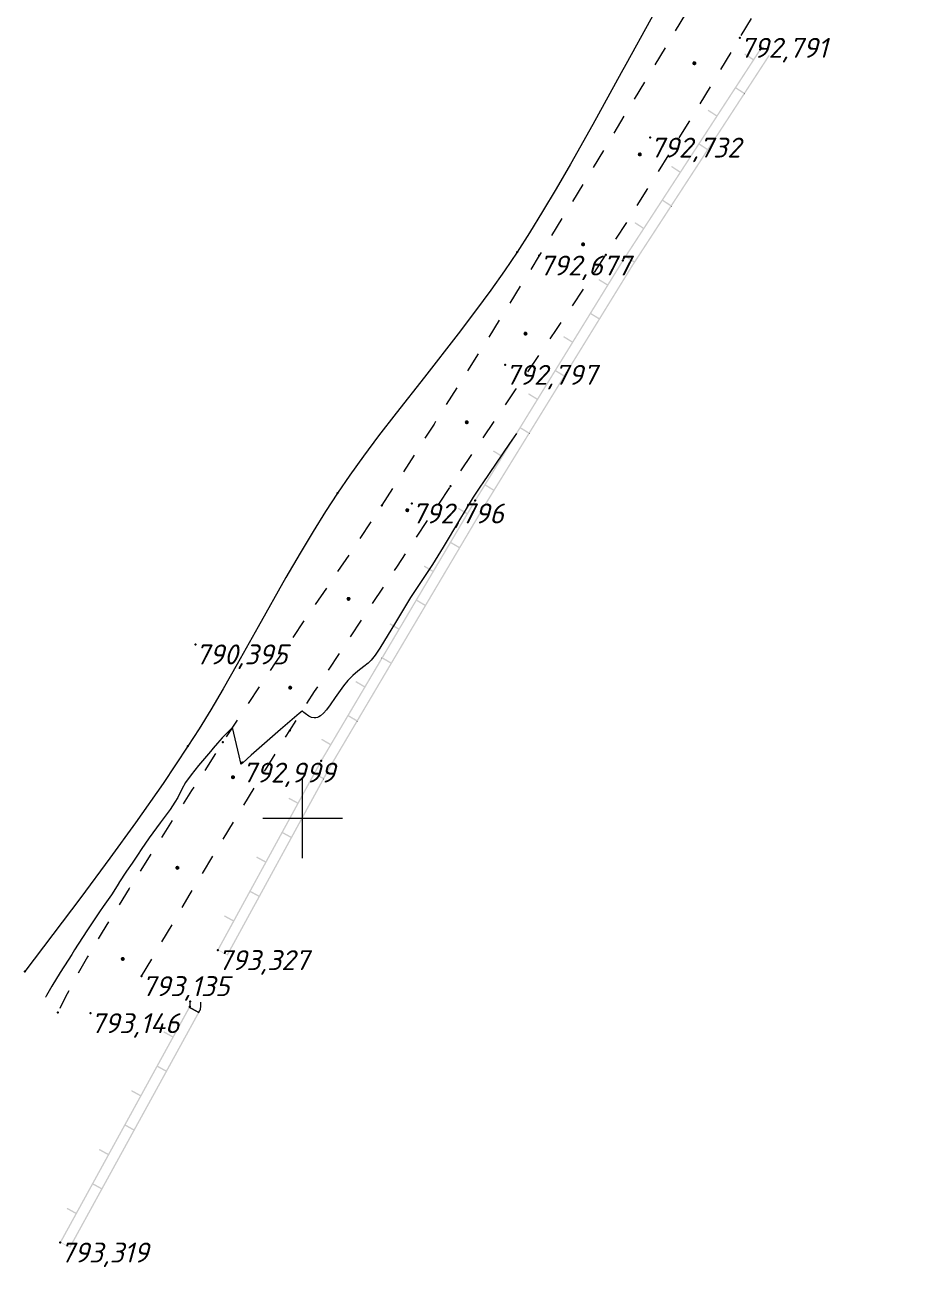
# Model space of a CAD drawing. Header units: metres. Extents: x 629572 to 645168, y 4785785 to 4790166.
# Drawn here: x 633279.1 to 633345.4, y 4788266.2 to 4788359.7 of the extents above; entities that cross this region are included whole.
import ezdxf

# ---------------------------------------------------------------- set-up
doc = ezdxf.new("R2010")
doc.units = ezdxf.units.M
doc.linetypes.add('Сплошная', pattern=[0])
doc.linetypes.add('Штриховая 1.5-1.5', pattern=[3, 1.5, -1.5])
doc.layers.get('0').update_dxf_attribs({"linetype": 'CONTINUOUS'})
for name, color, linetype in [('Горизонтали', 7, 'CONTINUOUS'), ('Дороги с покрытием (край_ бровка)', 7, 'CONTINUOUS'), ('Дороги с покрытием (осевая линия)', 7, 'CONTINUOUS'), ('Заборы деревянные на фундаменте (к._бет._ кирп.)', 7, 'CONTINUOUS'), ('Нурсултан', 7, 'CONTINUOUS'), ('Проезжие части улиц и тротуаров (без бортового камня)', 7, 'CONTINUOUS'), ('Сетка координатная', 7, 'CONTINUOUS')]:
    doc.layers.add(name, color=color, linetype=linetype)
doc.styles.add('ISOCPEUR', font='isocpeui.ttf')

# ---------------------------------------------------------------- blocks, each defined once
blk = doc.blocks.new('Крест')
at = {"color": 0, "linetype": 'Continuous', "lineweight": 0, "flags": 128}
for points in [[(0, -1), (0, 1)], [(-1, 0), (1, 0)]]:
    blk.add_lwpolyline(points, dxfattribs=at)

msp = doc.modelspace()

# ---------------------------------------------------------------- hatches: boundary and pattern name
at = {"layer": 'Дороги с покрытием (осевая линия)'}
for points in [[(633329.625, 4788356.754), (633329.629, 4788356.757), (633329.63, 4788356.762), (633329.639, 4788356.882), (633329.64, 4788356.891), (633329.641, 4788356.896), (633329.637, 4788356.899), (633329.633, 4788356.895), (633329.631, 4788356.893), (633329.637, 4788356.899), (633329.606, 4788356.929), (633329.542, 4788356.988), (633329.539, 4788356.992), (633329.537, 4788356.992), (633329.534, 4788356.991), (633329.535, 4788356.981), (633329.534, 4788356.991), (633329.513, 4788356.985), (633329.471, 4788356.972), (633329.534, 4788356.991), (633329.405, 4788356.972), (633329.4, 4788356.972), (633329.398, 4788356.968), (633329.332, 4788356.855), (633329.331, 4788356.847), (633329.341, 4788356.85), (633329.331, 4788356.847), (633329.369, 4788356.748), (633329.378, 4788356.725), (633329.388, 4788356.729), (633329.378, 4788356.725), (633329.379, 4788356.722), (633329.38, 4788356.721), (633329.385, 4788356.719), (633329.437, 4788356.711), (633329.45, 4788356.709), (633329.385, 4788356.719), (633329.509, 4788356.68), (633329.512, 4788356.69), (633329.51, 4788356.685), (633329.509, 4788356.68), (633329.517, 4788356.681)], [(633325.516, 4788349.886), (633325.52, 4788349.889), (633325.521, 4788349.894), (633325.533, 4788350.014), (633325.534, 4788350.023), (633325.534, 4788350.028), (633325.531, 4788350.031), (633325.527, 4788350.027), (633325.524, 4788350.024), (633325.531, 4788350.031), (633325.501, 4788350.061), (633325.438, 4788350.122), (633325.431, 4788350.115), (633325.437, 4788350.121), (633325.438, 4788350.122), (633325.435, 4788350.126), (633325.433, 4788350.126), (633325.43, 4788350.125), (633325.431, 4788350.115), (633325.43, 4788350.125), (633325.301, 4788350.109), (633325.296, 4788350.109), (633325.293, 4788350.105), (633325.302, 4788350.099), (633325.293, 4788350.105), (633325.225, 4788349.994), (633325.234, 4788349.989), (633325.225, 4788349.994), (633325.223, 4788349.99), (633325.224, 4788349.985), (633325.26, 4788349.886), (633325.269, 4788349.863), (633325.27, 4788349.86), (633325.27, 4788349.858), (633325.275, 4788349.857), (633325.275, 4788349.858), (633325.278, 4788349.866), (633325.275, 4788349.857), (633325.398, 4788349.815), (633325.407, 4788349.816), (633325.401, 4788349.824), (633325.407, 4788349.816)], [(633321.188, 4788343.09), (633321.138, 4788343.048), (633321.249, 4788343.116), (633321.244, 4788343.125), (633321.254, 4788343.124), (633321.268, 4788343.243), (633321.269, 4788343.253), (633321.259, 4788343.254), (633321.269, 4788343.253), (633321.266, 4788343.261), (633321.262, 4788343.257), (633321.259, 4788343.254), (633321.266, 4788343.261), (633321.236, 4788343.291), (633321.175, 4788343.354), (633321.169, 4788343.348), (633321.174, 4788343.352), (633321.175, 4788343.354), (633321.172, 4788343.357), (633321.17, 4788343.357), (633321.167, 4788343.357), (633321.168, 4788343.347), (633321.167, 4788343.357), (633321.037, 4788343.343), (633321.038, 4788343.333), (633321.037, 4788343.343), (633321.033, 4788343.343), (633321.03, 4788343.338), (633320.96, 4788343.229), (633320.968, 4788343.223), (633320.959, 4788343.22), (633320.993, 4788343.121), (633321.001, 4788343.097), (633321.002, 4788343.094), (633321.002, 4788343.092), (633321.007, 4788343.091), (633321.059, 4788343.081), (633321.072, 4788343.078), (633321.007, 4788343.091), (633321.13, 4788343.047), (633321.138, 4788343.048), (633321.145, 4788343.054)], [(633316.912, 4788336.393), (633316.916, 4788336.395), (633316.916, 4788336.4), (633316.932, 4788336.519), (633316.933, 4788336.529), (633316.93, 4788336.537), (633316.901, 4788336.568), (633316.839, 4788336.631), (633316.832, 4788336.624), (633316.831, 4788336.634), (633316.702, 4788336.621), (633316.694, 4788336.616), (633316.623, 4788336.507), (633316.632, 4788336.502), (633316.622, 4788336.499), (633316.656, 4788336.399), (633316.664, 4788336.375), (633316.673, 4788336.378), (633316.664, 4788336.375), (633316.665, 4788336.372), (633316.665, 4788336.371), (633316.67, 4788336.369), (633316.67, 4788336.371), (633316.671, 4788336.373), (633316.67, 4788336.369), (633316.722, 4788336.358), (633316.734, 4788336.356), (633316.67, 4788336.369), (633316.792, 4788336.324), (633316.796, 4788336.323), (633316.8, 4788336.325), (633316.795, 4788336.334), (633316.8, 4788336.325), (633316.807, 4788336.331), (633316.851, 4788336.367), (633316.8, 4788336.325), (633316.912, 4788336.393), (633316.907, 4788336.401)], [(633312.492, 4788329.725), (633312.493, 4788329.73), (633312.483, 4788329.732), (633312.493, 4788329.73), (633312.511, 4788329.849), (633312.512, 4788329.859), (633312.502, 4788329.86), (633312.512, 4788329.859), (633312.51, 4788329.867), (633312.506, 4788329.863), (633312.502, 4788329.86), (633312.51, 4788329.867), (633312.481, 4788329.898), (633312.421, 4788329.962), (633312.414, 4788329.956), (633312.413, 4788329.966), (633312.392, 4788329.961), (633312.349, 4788329.951), (633312.413, 4788329.966), (633312.283, 4788329.956), (633312.284, 4788329.946), (633312.283, 4788329.956), (633312.276, 4788329.952), (633312.203, 4788329.844), (633312.211, 4788329.838), (633312.203, 4788329.844), (633312.2, 4788329.84), (633312.201, 4788329.835), (633312.232, 4788329.735), (633312.24, 4788329.711), (633312.241, 4788329.708), (633312.241, 4788329.706), (633312.246, 4788329.705), (633312.246, 4788329.707), (633312.249, 4788329.714), (633312.246, 4788329.705), (633312.367, 4788329.657), (633312.369, 4788329.664), (633312.369, 4788329.662), (633312.367, 4788329.657), (633312.371, 4788329.655), (633312.375, 4788329.658), (633312.488, 4788329.723)], [(633308.007, 4788323.099), (633308.011, 4788323.101), (633308.011, 4788323.106), (633308.001, 4788323.107), (633308.011, 4788323.106), (633308.028, 4788323.225), (633308.029, 4788323.235), (633308.03, 4788323.239), (633308.026, 4788323.243), (633308.022, 4788323.239), (633308.019, 4788323.236), (633308.026, 4788323.243), (633307.997, 4788323.274), (633307.937, 4788323.337), (633307.929, 4788323.33), (633307.935, 4788323.336), (633307.937, 4788323.337), (633307.933, 4788323.341), (633307.932, 4788323.341), (633307.929, 4788323.34), (633307.929, 4788323.33), (633307.929, 4788323.34), (633307.799, 4788323.329), (633307.8, 4788323.319), (633307.799, 4788323.329), (633307.794, 4788323.329), (633307.791, 4788323.325), (633307.72, 4788323.216), (633307.728, 4788323.211), (633307.72, 4788323.216), (633307.717, 4788323.212), (633307.718, 4788323.207), (633307.751, 4788323.107), (633307.758, 4788323.084), (633307.759, 4788323.081), (633307.76, 4788323.079), (633307.764, 4788323.077), (633307.886, 4788323.031), (633307.895, 4788323.032), (633307.902, 4788323.038), (633307.946, 4788323.074), (633307.895, 4788323.032)], [(633303.588, 4788316.43), (633303.592, 4788316.432), (633303.593, 4788316.437), (633303.583, 4788316.438), (633303.593, 4788316.437), (633303.609, 4788316.556), (633303.61, 4788316.566), (633303.601, 4788316.567), (633303.61, 4788316.566), (633303.611, 4788316.571), (633303.608, 4788316.574), (633303.578, 4788316.605), (633303.518, 4788316.668), (633303.511, 4788316.661), (633303.516, 4788316.667), (633303.518, 4788316.668), (633303.515, 4788316.672), (633303.513, 4788316.672), (633303.51, 4788316.671), (633303.489, 4788316.666), (633303.471, 4788316.662), (633303.51, 4788316.671), (633303.38, 4788316.66), (633303.381, 4788316.65), (633303.38, 4788316.66), (633303.373, 4788316.655), (633303.301, 4788316.547), (633303.309, 4788316.541), (633303.301, 4788316.547), (633303.298, 4788316.543), (633303.3, 4788316.538), (633303.332, 4788316.438), (633303.34, 4788316.414), (633303.341, 4788316.411), (633303.341, 4788316.41), (633303.346, 4788316.408), (633303.347, 4788316.41), (633303.349, 4788316.417), (633303.346, 4788316.408), (633303.398, 4788316.397), (633303.41, 4788316.394), (633303.346, 4788316.408), (633303.468, 4788316.362), (633303.47, 4788316.369), (633303.47, 4788316.367), (633303.468, 4788316.362), (633303.472, 4788316.361), (633303.476, 4788316.363), (633303.483, 4788316.369), (633303.527, 4788316.405), (633303.476, 4788316.363)], [(633299.198, 4788309.743), (633299.202, 4788309.746), (633299.203, 4788309.75), (633299.193, 4788309.752), (633299.193, 4788309.752), (633299.203, 4788309.75), (633299.218, 4788309.87), (633299.22, 4788309.879), (633299.21, 4788309.881), (633299.22, 4788309.879), (633299.22, 4788309.884), (633299.217, 4788309.888), (633299.213, 4788309.884), (633299.211, 4788309.882), (633299.217, 4788309.888), (633299.187, 4788309.918), (633299.126, 4788309.981), (633299.123, 4788309.985), (633299.121, 4788309.985), (633299.118, 4788309.984), (633299.098, 4788309.979), (633299.054, 4788309.968), (633299.118, 4788309.984), (633298.989, 4788309.972), (633298.99, 4788309.962), (633298.981, 4788309.967), (633298.91, 4788309.858), (633298.907, 4788309.854), (633298.909, 4788309.85), (633298.918, 4788309.853), (633298.909, 4788309.85), (633298.942, 4788309.75), (633298.95, 4788309.726), (633298.959, 4788309.729), (633298.956, 4788309.72), (633299.078, 4788309.675), (633299.083, 4788309.673), (633299.087, 4788309.676), (633299.082, 4788309.684), (633299.087, 4788309.676), (633299.094, 4788309.682), (633299.137, 4788309.718), (633299.087, 4788309.676)], [(633294.778, 4788302.937), (633294.888, 4788303.007), (633294.883, 4788303.015), (633294.893, 4788303.014), (633294.906, 4788303.134), (633294.907, 4788303.144), (633294.897, 4788303.145), (633294.907, 4788303.144), (633294.904, 4788303.152), (633294.9, 4788303.148), (633294.899, 4788303.147), (633294.904, 4788303.152), (633294.874, 4788303.182), (633294.812, 4788303.244), (633294.809, 4788303.247), (633294.807, 4788303.247), (633294.804, 4788303.247), (633294.805, 4788303.237), (633294.804, 4788303.247), (633294.675, 4788303.232), (633294.667, 4788303.227), (633294.598, 4788303.117), (633294.597, 4788303.108), (633294.607, 4788303.112), (633294.597, 4788303.108), (633294.632, 4788303.009), (633294.64, 4788302.985), (633294.641, 4788302.983), (633294.642, 4788302.981), (633294.646, 4788302.979), (633294.769, 4788302.936), (633294.772, 4788302.944), (633294.771, 4788302.942), (633294.769, 4788302.936), (633294.774, 4788302.935)], [(633290.704, 4788296.191), (633290.708, 4788296.194), (633290.709, 4788296.199), (633290.72, 4788296.319), (633290.721, 4788296.328), (633290.711, 4788296.329), (633290.721, 4788296.328), (633290.718, 4788296.336), (633290.687, 4788296.366), (633290.624, 4788296.427), (633290.621, 4788296.43), (633290.619, 4788296.43), (633290.616, 4788296.43), (633290.618, 4788296.42), (633290.62, 4788296.422), (633290.618, 4788296.42), (633290.616, 4788296.43), (633290.487, 4788296.413), (633290.488, 4788296.403), (633290.48, 4788296.408), (633290.413, 4788296.297), (633290.412, 4788296.288), (633290.448, 4788296.189), (633290.457, 4788296.166), (633290.458, 4788296.163), (633290.458, 4788296.161), (633290.463, 4788296.16), (633290.464, 4788296.162), (633290.466, 4788296.169), (633290.463, 4788296.16), (633290.587, 4788296.119), (633290.591, 4788296.117), (633290.595, 4788296.12), (633290.59, 4788296.128), (633290.589, 4788296.127), (633290.59, 4788296.128), (633290.595, 4788296.12)], [(633286.596, 4788289.328), (633286.6, 4788289.331), (633286.601, 4788289.335), (633286.591, 4788289.336), (633286.591, 4788289.336), (633286.601, 4788289.335), (633286.611, 4788289.455), (633286.612, 4788289.465), (633286.609, 4788289.473), (633286.605, 4788289.469), (633286.602, 4788289.466), (633286.609, 4788289.473), (633286.578, 4788289.502), (633286.515, 4788289.563), (633286.511, 4788289.566), (633286.51, 4788289.566), (633286.507, 4788289.566), (633286.486, 4788289.559), (633286.443, 4788289.547), (633286.507, 4788289.566), (633286.378, 4788289.548), (633286.379, 4788289.538), (633286.378, 4788289.548), (633286.37, 4788289.543), (633286.304, 4788289.431), (633286.312, 4788289.426), (633286.304, 4788289.431), (633286.301, 4788289.427), (633286.303, 4788289.422), (633286.34, 4788289.324), (633286.349, 4788289.301), (633286.35, 4788289.298), (633286.351, 4788289.296), (633286.355, 4788289.295), (633286.356, 4788289.297), (633286.358, 4788289.304), (633286.355, 4788289.295), (633286.479, 4788289.255), (633286.481, 4788289.26), (633286.481, 4788289.26), (633286.479, 4788289.255), (633286.484, 4788289.253), (633286.488, 4788289.256), (633286.482, 4788289.264), (633286.488, 4788289.256), (633286.495, 4788289.262), (633286.521, 4788289.286), (633286.488, 4788289.256)]]:
    msp.add_hatch(color=7, dxfattribs=at).paths.add_polyline_path(points)
at = {"layer": 'Заборы деревянные на фундаменте (к._бет._ кирп.)'}
for points in [[(633333.254, 4788357.489), (633333.882, 4788357.08), (633332.545, 4788355.027), (633332.518, 4788354.985), (633332.56, 4788354.958), (633333.23, 4788354.521), (633333.258, 4788354.563), (633333.3, 4788354.536), (633335.169, 4788357.407), (633335.112, 4788357.445), (633335.085, 4788357.462), (633333.243, 4788354.632), (633332.657, 4788355.014), (633334.499, 4788357.844), (633334.441, 4788357.881), (633334.415, 4788357.898), (633333.937, 4788357.164), (633333.308, 4788357.573)], [(633330.498, 4788353.257), (633331.127, 4788352.848), (633329.79, 4788350.795), (633329.763, 4788350.753), (633329.804, 4788350.726), (633329.832, 4788350.768), (633329.804, 4788350.726), (633330.475, 4788350.289), (633330.517, 4788350.262), (633330.544, 4788350.304), (633333.272, 4788354.494), (633333.189, 4788354.549), (633330.487, 4788350.4), (633329.901, 4788350.782), (633332.602, 4788354.931), (633332.518, 4788354.985), (633331.181, 4788352.932), (633330.553, 4788353.341)], [(633333.3, 4788354.536), (633333.258, 4788354.563), (633333.23, 4788354.521), (633333.272, 4788354.494)], [(633327.743, 4788349.026), (633328.371, 4788348.616), (633327.034, 4788346.563), (633327.076, 4788346.536), (633327.034, 4788346.563), (633327.007, 4788346.521), (633327.049, 4788346.494), (633327.719, 4788346.057), (633327.746, 4788346.099), (633327.788, 4788346.072), (633330.517, 4788350.262), (633330.433, 4788350.317), (633327.732, 4788346.169), (633327.145, 4788346.551), (633329.846, 4788350.699), (633329.763, 4788350.753), (633328.426, 4788348.7), (633327.797, 4788349.109)], [(633324.987, 4788344.794), (633325.615, 4788344.384), (633324.279, 4788342.331), (633324.251, 4788342.289), (633324.293, 4788342.262), (633324.32, 4788342.304), (633324.293, 4788342.262), (633324.964, 4788341.826), (633325.005, 4788341.798), (633325.033, 4788341.84), (633327.761, 4788346.03), (633327.677, 4788346.085), (633324.976, 4788341.937), (633324.39, 4788342.319), (633327.091, 4788346.467), (633327.007, 4788346.521), (633325.67, 4788344.468), (633325.042, 4788344.877)], [(633327.788, 4788346.072), (633327.746, 4788346.099), (633327.719, 4788346.057), (633327.761, 4788346.03)], [(633324.335, 4788342.235), (633324.251, 4788342.289), (633324.074, 4788342.017), (633324.074, 4788342.017), (633324.073, 4788342.016), (633322.959, 4788340.206), (633322.321, 4788340.599), (633322.268, 4788340.514), (633322.907, 4788340.121), (633321.623, 4788338.035), (633321.665, 4788338.008), (633321.623, 4788338.035), (633321.597, 4788337.992), (633321.639, 4788337.966), (633322.32, 4788337.547), (633322.363, 4788337.52), (633322.389, 4788337.563), (633324.834, 4788341.535), (633325.005, 4788341.798), (633324.922, 4788341.853), (633324.75, 4788341.589), (633322.33, 4788337.658), (633321.734, 4788338.025), (633324.158, 4788341.963)], [(633319.621, 4788336.214), (633320.26, 4788335.82), (633318.976, 4788333.734), (633318.949, 4788333.691), (633318.992, 4788333.665), (633319.018, 4788333.708), (633318.992, 4788333.665), (633319.673, 4788333.246), (633319.7, 4788333.288), (633319.673, 4788333.246), (633319.716, 4788333.22), (633319.742, 4788333.262), (633322.363, 4788337.52), (633322.278, 4788337.573), (633319.683, 4788333.357), (633319.087, 4788333.724), (633321.682, 4788337.94), (633321.597, 4788337.992), (633320.312, 4788335.906), (633319.674, 4788336.299)], [(633316.974, 4788331.913), (633317.613, 4788331.52), (633316.329, 4788329.433), (633316.302, 4788329.391), (633316.345, 4788329.365), (633316.371, 4788329.407), (633316.345, 4788329.365), (633317.026, 4788328.945), (633317.052, 4788328.988), (633317.095, 4788328.962), (633319.716, 4788333.22), (633319.631, 4788333.272), (633317.036, 4788329.057), (633316.44, 4788329.424), (633319.035, 4788333.639), (633318.949, 4788333.691), (633317.665, 4788331.605), (633317.027, 4788331.998)], [(633314.327, 4788327.612), (633314.966, 4788327.219), (633313.682, 4788325.133), (633313.724, 4788325.106), (633313.682, 4788325.133), (633313.655, 4788325.09), (633313.698, 4788325.064), (633314.379, 4788324.645), (633314.422, 4788324.618), (633314.448, 4788324.661), (633314.405, 4788324.687), (633314.448, 4788324.661), (633317.069, 4788328.919), (633316.984, 4788328.971), (633314.389, 4788324.756), (633313.793, 4788325.123), (633316.388, 4788329.338), (633316.302, 4788329.391), (633315.018, 4788327.304), (633314.379, 4788327.697)], [(633317.095, 4788328.962), (633317.052, 4788328.988), (633317.026, 4788328.945), (633317.069, 4788328.919)], [(633313.741, 4788325.038), (633313.655, 4788325.09), (633312.949, 4788323.943), (633312.949, 4788323.943), (633312.949, 4788323.942), (633312.387, 4788322.993), (633311.742, 4788323.375), (633311.691, 4788323.289), (633312.336, 4788322.907), (633311.089, 4788320.798), (633311.132, 4788320.773), (633311.089, 4788320.798), (633311.063, 4788320.755), (633311.106, 4788320.73), (633311.795, 4788320.323), (633311.838, 4788320.297), (633311.863, 4788320.34), (633313.72, 4788323.478), (633313.657, 4788323.515), (633313.634, 4788323.529), (633313.634, 4788323.529), (633311.803, 4788320.434), (633311.2, 4788320.791), (633313.035, 4788323.891)], [(633314.337, 4788324.671), (633313.634, 4788323.529), (633313.657, 4788323.516), (633313.658, 4788323.515), (633313.72, 4788323.478), (633314.422, 4788324.618)], [(633309.119, 4788318.943), (633309.765, 4788318.561), (633308.517, 4788316.452), (633308.56, 4788316.427), (633308.517, 4788316.452), (633308.491, 4788316.409), (633308.534, 4788316.384), (633309.223, 4788315.976), (633309.248, 4788316.019), (633309.223, 4788315.976), (633309.266, 4788315.951), (633309.291, 4788315.994), (633311.838, 4788320.297), (633311.752, 4788320.348), (633309.231, 4788316.088), (633308.628, 4788316.444), (633311.149, 4788320.704), (633311.063, 4788320.755), (633309.815, 4788318.647), (633309.17, 4788319.029)], [(633306.547, 4788314.597), (633307.193, 4788314.215), (633305.945, 4788312.106), (633305.988, 4788312.081), (633305.963, 4788312.038), (633306.651, 4788311.63), (633306.694, 4788311.605), (633306.72, 4788311.648), (633309.266, 4788315.951), (633309.18, 4788316.002), (633306.659, 4788311.742), (633306.057, 4788312.098), (633308.577, 4788316.358), (633308.491, 4788316.409), (633307.244, 4788314.301), (633306.598, 4788314.683)], [(633303.976, 4788310.25), (633304.621, 4788309.869), (633303.373, 4788307.76), (633303.416, 4788307.735), (633303.373, 4788307.76), (633303.348, 4788307.717), (633303.391, 4788307.692), (633304.079, 4788307.284), (633304.105, 4788307.327), (633304.148, 4788307.302), (633306.694, 4788311.605), (633306.608, 4788311.656), (633304.087, 4788307.396), (633303.485, 4788307.752), (633306.006, 4788312.012), (633305.92, 4788312.063), (633304.672, 4788309.955), (633304.027, 4788310.337)], [(633305.963, 4788312.038), (633305.988, 4788312.081), (633305.945, 4788312.106), (633305.92, 4788312.063)], [(633301.404, 4788305.904), (633302.049, 4788305.522), (633301.35, 4788304.34), (633301.35, 4788304.34), (633301.349, 4788304.339), (633300.833, 4788303.394), (633300.809, 4788303.35), (633300.853, 4788303.326), (633301.555, 4788302.943), (633301.579, 4788302.987), (633301.623, 4788302.963), (633302.132, 4788303.895), (633304.123, 4788307.259), (633304.036, 4788307.31), (633302.045, 4788303.944), (633301.559, 4788303.055), (633300.945, 4788303.39), (633301.436, 4788304.29), (633303.434, 4788307.666), (633303.348, 4788307.717), (633302.1, 4788305.608), (633301.455, 4788305.99)], [(633304.148, 4788307.302), (633304.105, 4788307.327), (633304.079, 4788307.284), (633304.123, 4788307.259)], [(633298.929, 4788301.472), (633299.587, 4788301.112), (633298.412, 4788298.962), (633298.388, 4788298.918), (633298.432, 4788298.894), (633298.456, 4788298.938), (633298.432, 4788298.894), (633299.134, 4788298.511), (633299.178, 4788298.487), (633299.202, 4788298.531), (633301.599, 4788302.919), (633301.511, 4788302.967), (633299.138, 4788298.622), (633298.524, 4788298.958), (633300.897, 4788303.302), (633300.809, 4788303.35), (633299.635, 4788301.2), (633298.976, 4788301.56)], [(633301.623, 4788302.963), (633301.579, 4788302.987), (633301.555, 4788302.943), (633301.599, 4788302.919)], [(633296.508, 4788297.04), (633297.166, 4788296.68), (633295.992, 4788294.53), (633296.036, 4788294.506), (633295.992, 4788294.53), (633295.968, 4788294.486), (633296.012, 4788294.462), (633296.714, 4788294.079), (633296.758, 4788294.055), (633296.782, 4788294.099), (633299.178, 4788298.487), (633299.091, 4788298.535), (633296.718, 4788294.19), (633296.103, 4788294.526), (633298.476, 4788298.87), (633298.388, 4788298.918), (633297.214, 4788296.768), (633296.556, 4788297.127)], [(633294.087, 4788292.608), (633294.745, 4788292.248), (633293.571, 4788290.098), (633293.615, 4788290.074), (633293.966, 4788289.882), (633294.273, 4788289.714), (633294.361, 4788289.667), (633296.758, 4788294.055), (633296.67, 4788294.103), (633294.297, 4788289.758), (633293.683, 4788290.094), (633296.056, 4788294.438), (633295.968, 4788294.486), (633294.793, 4788292.336), (633294.135, 4788292.695)], [(633289.523, 4788283.878), (633290.181, 4788283.517), (633289.002, 4788281.369), (633289.046, 4788281.345), (633289.002, 4788281.369), (633288.978, 4788281.325), (633289.022, 4788281.301), (633289.723, 4788280.916), (633289.767, 4788280.892), (633289.791, 4788280.936), (633292.196, 4788285.32), (633292.109, 4788285.368), (633289.727, 4788281.028), (633289.114, 4788281.365), (633291.495, 4788285.704), (633291.407, 4788285.753), (633290.229, 4788283.605), (633289.571, 4788283.965)], [(633291.575, 4788286.203), (633291.566, 4788286.204), (633291.475, 4788286.207), (633291.464, 4788285.857), (633291.431, 4788285.796), (633291.407, 4788285.753), (633291.451, 4788285.728), (633291.475, 4788285.772), (633291.451, 4788285.728), (633292.153, 4788285.344), (633292.196, 4788285.32), (633292.22, 4788285.363), (633292.177, 4788285.388), (633292.22, 4788285.363), (633292.259, 4788285.434), (633292.357, 4788285.613), (633292.364, 4788285.817), (633292.375, 4788286.179), (633292.366, 4788286.179), (633292.275, 4788286.182), (633292.264, 4788285.82), (633292.258, 4788285.64), (633292.171, 4788285.482), (633292.157, 4788285.455), (633291.543, 4788285.792), (633291.558, 4788285.819), (633291.564, 4788285.829), (633291.564, 4788285.841)], [(633287.094, 4788279.45), (633287.751, 4788279.09), (633286.573, 4788276.942), (633286.549, 4788276.898), (633286.593, 4788276.874), (633287.294, 4788276.489), (633287.338, 4788276.465), (633287.362, 4788276.509), (633289.767, 4788280.892), (633289.679, 4788280.94), (633287.298, 4788276.601), (633286.685, 4788276.937), (633289.066, 4788281.277), (633288.978, 4788281.325), (633287.799, 4788279.177), (633287.142, 4788279.538)], [(633284.665, 4788275.023), (633285.322, 4788274.662), (633284.143, 4788272.514), (633284.187, 4788272.49), (633284.143, 4788272.514), (633284.119, 4788272.471), (633284.163, 4788272.446), (633284.865, 4788272.062), (633284.908, 4788272.038), (633284.933, 4788272.081), (633287.338, 4788276.465), (633287.25, 4788276.513), (633284.869, 4788272.173), (633284.255, 4788272.51), (633286.636, 4788276.85), (633286.549, 4788276.898), (633285.37, 4788274.75), (633284.713, 4788275.111)], [(633282.235, 4788270.596), (633282.893, 4788270.235), (633281.714, 4788268.087), (633281.758, 4788268.063), (633281.802, 4788268.039), (633282.109, 4788267.871), (633282.459, 4788267.678), (633282.503, 4788267.654), (633284.908, 4788272.038), (633284.821, 4788272.086), (633282.44, 4788267.746), (633281.826, 4788268.083), (633284.207, 4788272.422), (633284.119, 4788272.471), (633282.941, 4788270.323), (633282.283, 4788270.683)]]:
    msp.add_hatch(color=7, dxfattribs=at).paths.add_polyline_path(points)

# ---------------------------------------------------------------- linework, layer by layer
at = {"layer": 'Горизонтали', "color": 34, "linetype": 'Сплошная', "lineweight": 0, "true_color": 0xa55200, "elevation": 793, "flags": 128}
for points in [[(633316.094, 4788328.957), (633315.587, 4788328.214), (633313.508, 4788325.168), (633313.45, 4788325.084), (633312.847, 4788324.183), (633312.232, 4788323.173), (633311.819, 4788322.476), (633310.587, 4788320.407), (633309.785, 4788319.102), (633308.934, 4788317.83), (633308.123, 4788316.617), (633306.988, 4788314.749), (633305.805, 4788312.808), (633305.451, 4788312.279), (633305.172, 4788311.917), (633304.93, 4788311.671), (633304.611, 4788311.426), (633304.611, 4788311.426), (633304.149, 4788311.078), (633303.769, 4788310.747), (633303.41, 4788310.38), (633303.075, 4788309.979), (633302.46, 4788309.104), (633302.077, 4788308.545), (633301.803, 4788308.178), (633301.563, 4788307.903), (633301.351, 4788307.717), (633301.232, 4788307.643), (633301.111, 4788307.59), (633300.989, 4788307.561), (633300.865, 4788307.554), (633300.669, 4788307.589), (633300.468, 4788307.681), (633300.186, 4788307.892), (633300.096, 4788307.969), (633300.035, 4788308.021), (633299.98, 4788308.068), (633299.98, 4788308.069), (633299.972, 4788308.075)], [(633299.972, 4788308.075), (633299.743, 4788307.882), (633298.341, 4788306.682), (633296.128, 4788304.743), (633295.509, 4788304.186), (633295.492, 4788304.169), (633295.372, 4788304.078), (633295.349, 4788304.089), (633295.338, 4788304.143), (633295.337, 4788304.149), (633295.226, 4788304.705), (633294.815, 4788306.417), (633294.713, 4788306.836)], [(633294.713, 4788306.836), (633294.566, 4788306.69), (633293.945, 4788306.061), (633293.588, 4788305.652), (633293.275, 4788305.282), (633293.069, 4788305.04), (633292.169, 4788303.975), (633291.6, 4788303.271), (633291.179, 4788302.687), (633290.904, 4788302.192), (633290.9, 4788302.185), (633290.595, 4788301.573), (633290.388, 4788301.209), (633290.019, 4788300.671), (633289.282, 4788299.661), (633288.455, 4788298.528), (633287.852, 4788297.642), (633287.622, 4788297.295), (633287.155, 4788296.624), (633286.735, 4788296.022), (633286.174, 4788295.148), (633286.153, 4788295.113), (633285.604, 4788294.251), (633284.993, 4788293.358), (633284.713, 4788292.951), (633283.755, 4788291.523), (633282.834, 4788290.093), (633282.614, 4788289.749), (633282.337, 4788289.317), (633281.751, 4788288.4), (633281.126, 4788287.377), (633280.721, 4788286.669), (633280.692, 4788286.616), (633280.668, 4788286.574), (633280.65, 4788286.541), (633280.649, 4788286.54), (633280.646, 4788286.535)]]:
    msp.add_lwpolyline(points, dxfattribs=at)
at = {"layer": 'Дороги с покрытием (край_ бровка)', "color": 251, "linetype": 'Сплошная', "lineweight": 0, "true_color": 0x636466, "flags": 128}
msp.add_lwpolyline([(633349.711, 4788416.024), (633349.711, 4788416.024), (633350.777, 4788414.948), (633351.281, 4788414.4), (633351.669, 4788413.929), (633352.003, 4788413.444), (633352.122, 4788413.226), (633352.21, 4788413.024), (633352.27, 4788412.824), (633352.308, 4788412.607), (633352.323, 4788412.372), (633352.317, 4788412.118), (633352.262, 4788411.665), (633352.147, 4788411.128), (633351.985, 4788410.525), (633351.886, 4788410.162), (633351.725, 4788409.658), (633351.462, 4788408.968), (633350.921, 4788407.697), (633350.629, 4788407.056), (633350.594, 4788407.033), (633350.526, 4788407.041), (633350.447, 4788407.066), (633350.381, 4788407.088), (633350.326, 4788407.094), (633350.308, 4788407.068), (633350.348, 4788406.843), (633350.44, 4788406.351), (633350.561, 4788405.583), (633350.637, 4788404.904), (633350.663, 4788404.476), (633350.665, 4788404.097), (633350.644, 4788403.768), (633350.6, 4788403.49), (633350.392, 4788402.691), (633350.076, 4788401.651), (633349.62, 4788400.305), (633349.137, 4788399.023), (633348.838, 4788398.298), (633348.542, 4788397.634), (633348.253, 4788397.036), (633347.971, 4788396.509), (633347.629, 4788395.933), (633347.121, 4788395.127), (633345.491, 4788392.637), (633344.269, 4788390.797), (633341.541, 4788386.676), (633339.357, 4788383.301), (633337.708, 4788380.644), (633336.164, 4788378.021), (633334.388, 4788374.894), (633331.405, 4788369.506), (633330.973, 4788368.721), (633329.037, 4788365.219), (633327.543, 4788362.557), (633326.208, 4788360.168), (633324.328, 4788356.735), (633323.986, 4788356.109), (633321.846, 4788352.215), (633320.169, 4788349.237), (633319.09, 4788347.378), (633318.068, 4788345.668), (633317.088, 4788344.081), (633316.141, 4788342.605), (633315.202, 4788341.208), (633314.169, 4788339.745), (633313.025, 4788338.19), (633311.717, 4788336.473), (633309.166, 4788333.22), (633307.036, 4788330.51), (633305.717, 4788328.792), (633304.579, 4788327.264), (633303.558, 4788325.838), (633302.633, 4788324.485), (633301.73, 4788323.097), (633300.795, 4788321.597), (633299.814, 4788319.96), (633298.743, 4788318.115), (633296.657, 4788314.414), (633295.074, 4788311.598), (633294.019, 4788309.759), (633293.082, 4788308.171), (633292.203, 4788306.737), (633291.366, 4788305.426), (633289.491, 4788302.625), (633287.428, 4788299.672), (633285.497, 4788296.999), (633283.304, 4788294.039), (633279.087, 4788288.467), (633279.087, 4788288.467)], dxfattribs=at)
at = {"layer": 'Нурсултан', "color": 7}
for p in [(633332.923, 4788358.75, 6.114), (633334.457, 4788357.871, 6.233), (633326.16, 4788351.238, 6.055), (633316.141, 4788342.605, 6.015), (633317.818, 4788342.361, 6), (633322.835, 4788342.41, 6.081), (633324.116, 4788341.99, 6.251), (633315.251, 4788334.133, 6.12), (633311.137, 4788324.994, 6.136), (633302.633, 4788324.485, 6.171), (633308.214, 4788323.699, 6.119), (633312.992, 4788323.917, 6.351), (633305.951, 4788323.54, 6.138), (633291.926, 4788313.087, 3.718), (633299.037, 4788306.612, 6.339), (633291.366, 4788305.426, 6.246), (633294.003, 4788305.741, 6.335), (633295.444, 4788304.193, 6.322), (633301.393, 4788304.315, 6.341), (633293.615, 4788290.074, 6.65), (633279.087, 4788288.467, 6.025), (633287.877, 4788288.115, 6.458), (633281.572, 4788285.387, 6.499), (633284.04, 4788285.327, 6.469), (633291.514, 4788285.843, 6.555), (633291.525, 4788286.205, 6.58), (633281.758, 4788268.063, 6.642)]:
    msp.add_point(p, dxfattribs=at)
at = {"layer": 'Проезжие части улиц и тротуаров (без бортового камня)', "linetype": 'Штриховая 1.5-1.5', "lineweight": 0, "flags": 128}
for points in [[(633346.981, 4788419.41), (633347.311, 4788419.266), (633347.655, 4788419.091), (633348.385, 4788418.645), (633349.17, 4788418.073), (633350.008, 4788417.377), (633350.651, 4788416.791), (633351.318, 4788416.143), (633352.005, 4788415.436), (633352.707, 4788414.674), (633353.375, 4788413.915), (633354.064, 4788413.098), (633354.178, 4788412.962), (633354.297, 4788412.799), (633354.396, 4788412.615), (633354.477, 4788412.408), (633354.54, 4788412.177), (633354.606, 4788411.758), (633354.633, 4788411.243), (633354.632, 4788410.732), (633354.631, 4788410.305), (633354.621, 4788409.774), (633354.583, 4788409.069), (633354.446, 4788407.49), (633354.353, 4788406.715), (633354.258, 4788406.091), (633354.022, 4788404.957), (633353.873, 4788404.386), (633353.707, 4788403.837), (633353.513, 4788403.282), (633353.301, 4788402.753), (633352.478, 4788400.954), (633351.177, 4788398.287), (633350.436, 4788396.849), (633349.791, 4788395.666), (633348.907, 4788394.145), (633347.401, 4788391.607), (633343.699, 4788385.429), (633343.546, 4788385.174), (633339.997, 4788379.252), (633337.075, 4788374.353), (633336.625, 4788373.599), (633333.123, 4788367.73), (633329.61, 4788361.867), (633327.398, 4788358.183), (633325.873, 4788355.641), (633321.834, 4788348.937), (633317.818, 4788342.361), (633313.876, 4788336.008), (633309.893, 4788329.679), (633305.951, 4788323.54), (633304.162, 4788320.83), (633301.977, 4788317.601), (633300.394, 4788315.287), (633297.945, 4788311.7), (633295.807, 4788308.513), (633294.003, 4788305.741), (633291.645, 4788302.082), (633289.552, 4788298.838), (633286.938, 4788294.727), (633284.904, 4788291.425), (633283.811, 4788289.58), (633282.895, 4788287.966), (633282.15, 4788286.57), (633281.572, 4788285.387)], [(633287.877, 4788288.115), (633291.543, 4788294.314), (633295.25, 4788300.489), (633297.194, 4788303.66), (633299.037, 4788306.612), (633300.904, 4788309.538), (633303.021, 4788312.79), (633307.133, 4788318.993), (633308.457, 4788320.976), (633311.137, 4788324.994), (633315.119, 4788330.903), (633316.034, 4788332.249), (633319.12, 4788336.799), (633321.152, 4788339.837), (633322.835, 4788342.41), (633324.528, 4788345.063), (633326.398, 4788348.049), (633329.889, 4788353.734), (633332.923, 4788358.75), (633335.562, 4788363.215), (633337.544, 4788366.636), (633338.161, 4788367.705), (633340.773, 4788372.187), (633344.472, 4788378.443), (633348.803, 4788385.741), (633351.523, 4788390.283), (633352.118, 4788391.214), (633352.88, 4788392.344), (633354.262, 4788394.313), (633354.299, 4788394.365), (633355.298, 4788395.799), (633355.931, 4788396.806), (633356.539, 4788397.822), (633356.542, 4788397.828), (633357.085, 4788398.735), (633357.585, 4788399.539), (633357.648, 4788399.64), (633358.087, 4788400.342), (633358.576, 4788401.152), (633359.127, 4788402.211), (633359.158, 4788402.273), (633359.884, 4788403.668), (633360.295, 4788404.349), (633360.66, 4788404.838), (633361.064, 4788405.247), (633361.577, 4788405.666), (633362.054, 4788406.001), (633362.633, 4788406.369), (633363.142, 4788406.675), (633363.595, 4788406.948), (633363.745, 4788407.041), (633364.443, 4788407.464), (633364.905, 4788407.723), (633365.321, 4788407.931), (633365.792, 4788408.13), (633366.242, 4788408.276), (633368.217, 4788408.726), (633371.735, 4788409.464), (633376.025, 4788410.345)]]:
    msp.add_lwpolyline(points, dxfattribs=at)

# ---------------------------------------------------------------- block references
at = {"layer": 'Сетка координатная', "color": 136, "linetype": 'Continuous', "true_color": 0x008080, "xscale": 3, "yscale": 3}
msp.add_blockref('Крест', (633300, 4788300), dxfattribs=at)

# ---------------------------------------------------------------- texts
at = {"layer": 'Нурсултан', "color": 251, "char_height": 1.5, "attachment_point": 1, "style": 'ISOCPEUR'}
for s, insert in [('792,791', (633332.923, 4788358.75, 6.114)), ('792,732', (633326.16, 4788351.238, 6.055)), ('792,677', (633317.818, 4788342.361, 6)), ('792,797', (633315.251, 4788334.133, 6.12)), ('792,796', (633308.214, 4788323.699, 6.119)), ('790,395', (633291.926, 4788313.087, 3.718)), ('792,999', (633295.444, 4788304.193, 6.322)), ('793,327', (633293.615, 4788290.074, 6.65)), ('793,135', (633287.877, 4788288.115, 6.458)), ('793,146', (633284.04, 4788285.327, 6.469)), ('793,319', (633281.758, 4788268.063, 6.642))]:
    msp.add_mtext(s, dxfattribs=dict(at, insert=insert))

doc.saveas('drawing.dxf')
